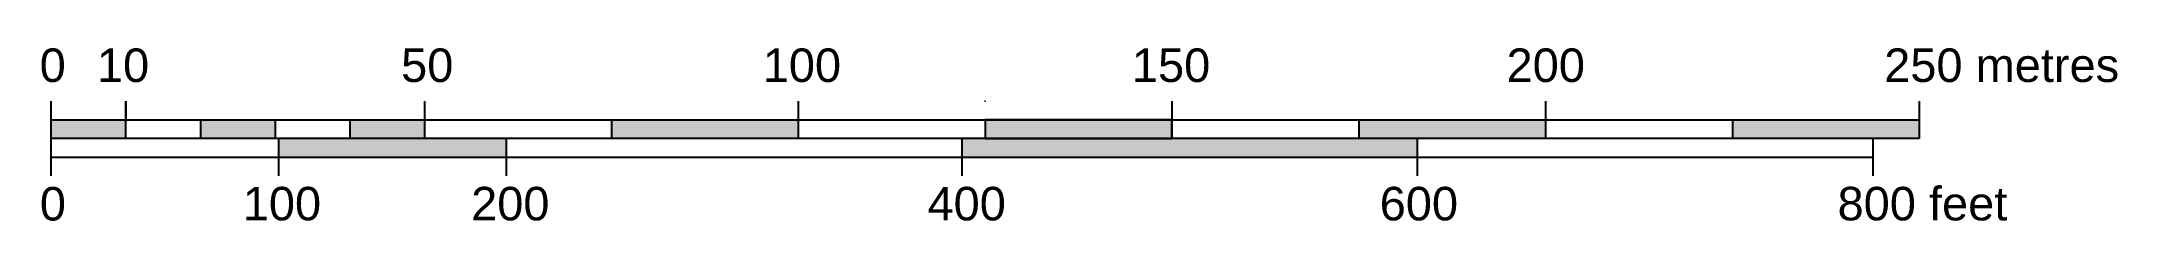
# Model space of a CAD drawing. Header units: metres. Extents: x -1 to 277, y -6 to 17.
import ezdxf

# ---------------------------------------------------------------- set-up
doc = ezdxf.new("R2010")
doc.units = ezdxf.units.M
doc.header["$LTSCALE"] = 20
doc.header["$MEASUREMENT"] = 0
doc.layers.get('0').update_dxf_attribs({"lineweight": 0})
doc.styles.add('Arial', font='arial.ttf')

msp = doc.modelspace()

# ---------------------------------------------------------------- hatches: boundary and pattern name
for points in [[(10, 7.5), (0, 7.5), (0, 5), (10, 5)], [(30, 7.5), (20, 7.5), (20, 5), (30, 5)], [(50, 7.5), (40, 7.5), (40, 5), (50, 5)], [(100, 7.5), (75, 7.5), (75, 5), (100, 5)], [(150, 7.5), (125, 7.5), (125, 5), (150, 5)], [(200, 7.5), (175, 7.5), (175, 5), (200, 5)], [(250, 7.5), (225, 7.5), (225, 5), (250, 5)], [(60.96, 5), (30.48, 5), (30.48, 2.5), (60.96, 2.5)], [(182.88, 5), (121.92, 5), (121.92, 2.5), (182.88, 2.5)]]:
    msp.add_hatch(color=7).paths.add_polyline_path(points)

# ---------------------------------------------------------------- linework, layer by layer
at = {"lineweight": -3}
for points in [[(0, 10), (0, 0)], [(0, 10), (0, 0)], [(10, 5), (10, 7.5), (10, 10)], [(10, 10), (10, 7.5)], [(10, 5), (10, 7.5), (10, 10)], [(10, 10), (10, 7.5)], [(50, 10), (50, 5)], [(50, 10), (50, 7.5)], [(100, 10), (100, 5)], [(100, 10), (100, 7.5)], [(150, 10), (150, 5)], [(150, 10), (150, 5)], [(200, 10), (200, 5)], [(200, 10), (200, 7.5)], [(250, 10), (250, 5)], [(250, 10), (250, 5)], [(0, 7.5), (250, 7.5)], [(0, 7.5), (250, 7.5)], [(20, 7.5), (20, 5)], [(20, 7.5), (20, 5)], [(20, 7.5), (20, 5)], [(30, 7.5), (30, 5)], [(30, 7.5), (30, 5)], [(30, 7.5), (30, 5)], [(40, 7.5), (40, 5)], [(40, 7.5), (40, 5)], [(40, 7.5), (40, 5)], [(75, 7.5), (75, 5)], [(75, 7.5), (75, 5)], [(75, 7.5), (75, 5)], [(75, 7.5), (75, 5)], [(75, 7.5), (75, 5)], [(100, 7.5), (100, 5)], [(125, 7.5), (125, 5)], [(125, 7.5), (125, 5), (150, 5), (150, 7.5), (125, 7.5)], [(125, 7.5), (125, 5)], [(175, 7.5), (175, 5)], [(175, 7.5), (175, 5)], [(175, 7.5), (175, 5)], [(225, 7.5), (225, 5)], [(225, 7.5), (225, 5)], [(250, 5), (0, 5)], [(250, 5), (0, 5)], [(30.48, 0), (30.48, 5)], [(30.48, 0), (30.48, 5)], [(60.96, 0), (60.96, 5)], [(60.96, 0), (60.96, 5)], [(121.92, 0), (121.92, 5)], [(121.92, 0), (121.92, 5)], [(182.88, 0), (182.88, 5)], [(182.88, 0), (182.88, 5)], [(243.84, 0), (243.84, 5)], [(243.84, 0), (243.84, 5)], [(243.84, 0), (243.84, 5)], [(243.84, 0), (243.84, 5)], [(0, 2.5), (243.84, 2.5)], [(0, 2.5), (243.84, 2.5)], [(0, 2.5), (243.84, 2.5)], [(0, 2.5), (243.84, 2.5)]]:
    msp.add_lwpolyline(points, dxfattribs=at)
at = {"color": 7, "linetype": 'Continuous', "lineweight": 0}
msp.add_point((125, 10), dxfattribs=at)

# ---------------------------------------------------------------- texts
at = {"lineweight": -3, "style": 'Arial'}
for s, p in [('0', (-1.51, 12.59)), ('10', (6.15, 12.59)), ('50', (46.85, 12.59)), ('100', (95.24, 12.59)), ('150', (144.64, 12.59)), ('200', (194.78, 12.59)), ('250 metres', (245.31, 12.59)), ('0', (-1.49, -6.01)), ('100', (25.66, -5.99)), ('200', (56.22, -5.99)), ('400', (117.29, -5.99)), ('600', (177.8, -5.99)), ('800 feet', (239.07, -5.99))]:
    msp.add_text(s, height=4.5, rotation=0, dxfattribs=at).set_placement(p)

doc.saveas('drawing.dxf')
